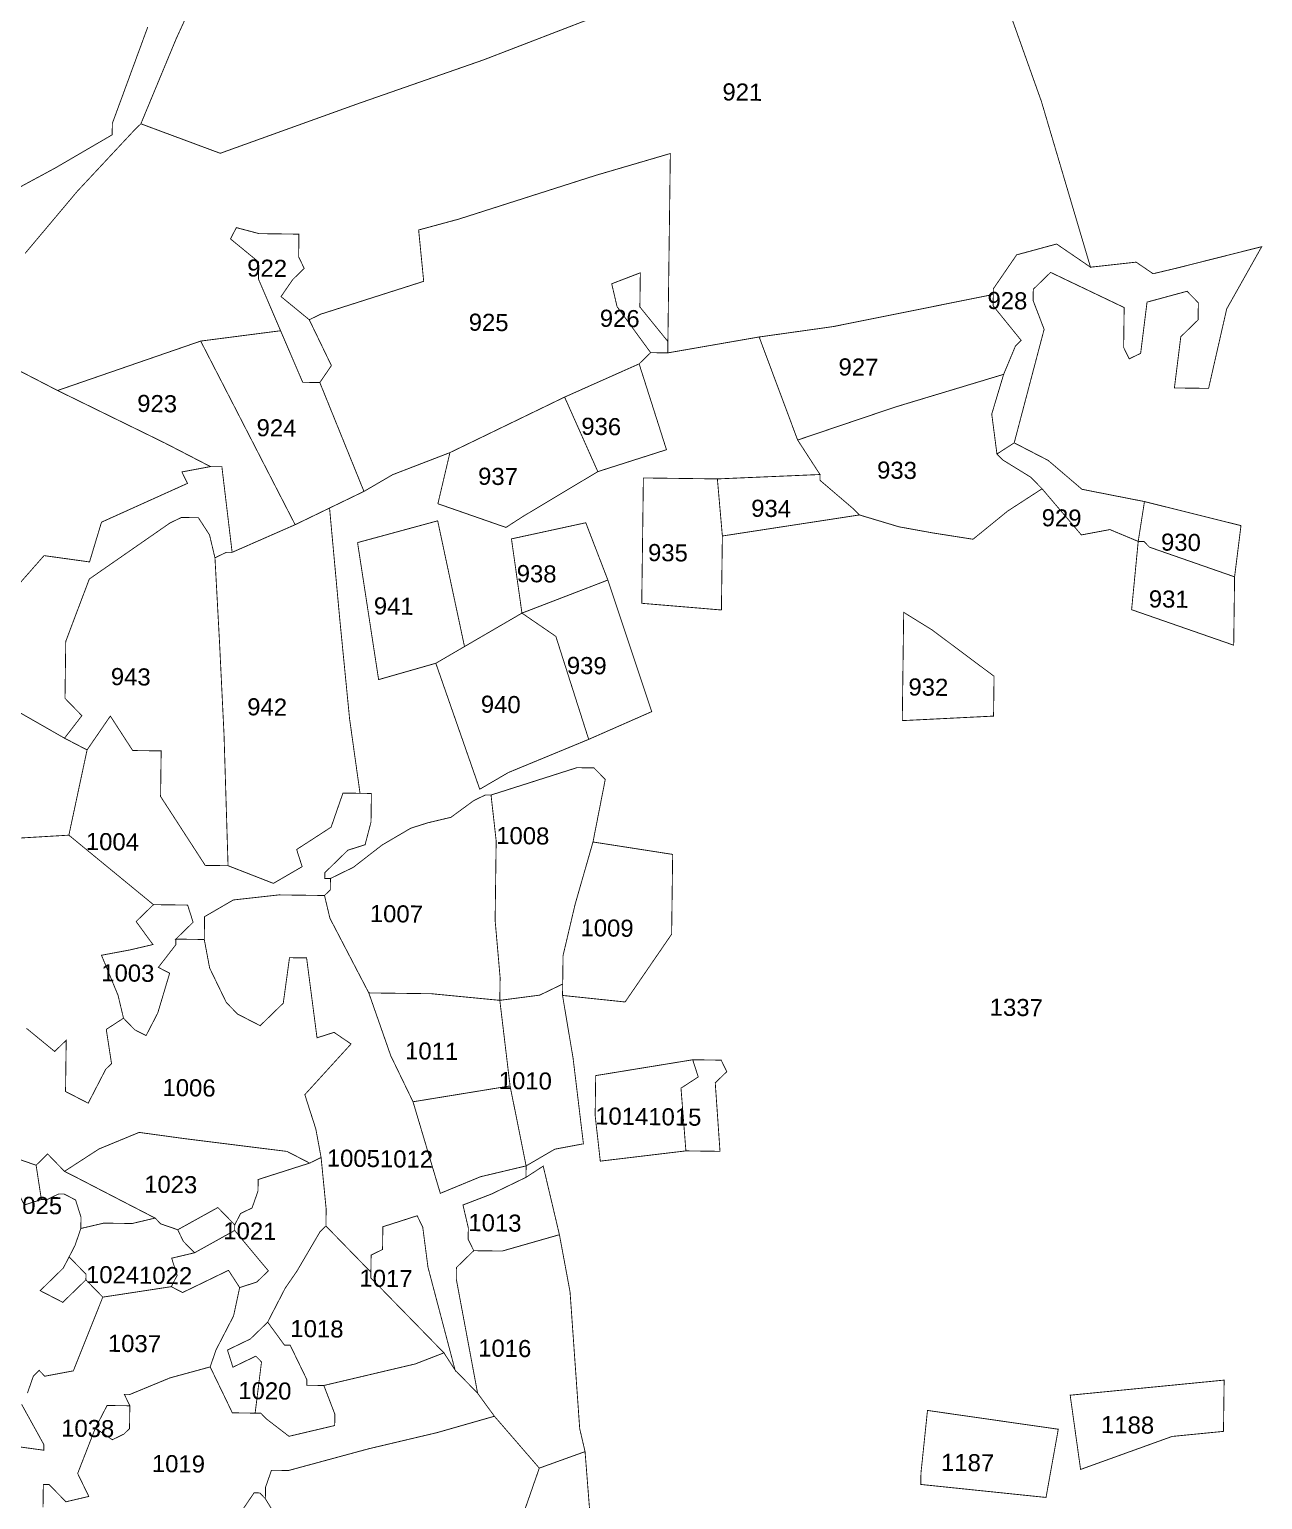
# Model space of a CAD drawing. Header units: metres. Extents: x 259177 to 277314, y 2171367 to 2185445.
# Drawn here: x 269027 to 269885, y 2173847 to 2174870 of the extents above; entities that cross this region are included whole.
import ezdxf

# ---------------------------------------------------------------- set-up
doc = ezdxf.new("R2010")
doc.units = ezdxf.units.M
doc.header["$MEASUREMENT"] = 0
doc.layers.add('SURVEY NO.', color=7, linetype='Continuous')
doc.layers.add('SURVEY PLOT BOUNDARY', color=35, linetype='Continuous')
doc.styles.add('PDF Arial', font='arial.ttf')

# ---------------------------------------------------------------- blocks, each defined once
blk = doc.blocks.new('FEWEWFEWQT')
at = {"layer": 'SURVEY PLOT BOUNDARY', "lineweight": 18, "const_width": 0.001}
for points in [[(282141.1501, 2174205.5827), (282141.1367, 2174205.7294), (282141.1301, 2174205.7561), (282141.1167, 2174205.9161), (282141.1034, 2174205.9828), (282141.0834, 2174206.0628), (282141.0634, 2174206.0494), (282141.0634, 2174206.0628), (282141.0967, 2174206.0828), (282141.1301, 2174206.0895), (282141.1167, 2174206.1895), (282141.1034, 2174206.2628), (282141.1767, 2174206.2561), (282141.2301, 2174206.3361), (282141.2301, 2174206.4295), (282141.1367, 2174206.4428), (282141.1501, 2174206.5162), (282141.1367, 2174206.5295), (282141.1167, 2174206.5295), (282141.0567, 2174206.5095), (282141.0167, 2174206.4962), (282141.0101, 2174206.4962), (282140.9967, 2174206.4895), (282140.9701, 2174206.4695), (282140.9434, 2174206.4628), (282140.9234, 2174206.4562), (282140.8901, 2174206.4361), (282140.8567, 2174206.4095), (282140.8301, 2174206.3961), (282140.8234, 2174206.3961), (282140.8234, 2174206.4028), (282140.8501, 2174206.4295), (282140.8701, 2174206.4361), (282140.8767, 2174206.4628), (282140.8767, 2174206.4962), (282140.8634, 2174206.4962), (282140.8501, 2174206.5828), (282140.8367, 2174206.7028), (282140.8234, 2174206.8295), (282140.8634, 2174206.8495), (282140.8967, 2174206.8695), (282140.9634, 2174206.8962), (282140.9501, 2174206.8362), (282141.0301, 2174206.8095), (282141.0501, 2174206.8228), (282141.1367, 2174206.8762), (282141.2167, 2174206.9029), (282141.1834, 2174207.0029), (282141.1967, 2174207.0162), (282141.2101, 2174207.0162), (282141.2167, 2174207.0162), (282141.3234, 2174207.0362), (282141.37, 2174206.9162), (282141.3967, 2174206.8762), (282141.2767, 2174206.8695), (282141.1901, 2174206.8695), (282141.1901, 2174206.7228), (282141.2834, 2174206.7162), (282141.2834, 2174206.8028), (282141.4434, 2174206.8295), (282141.49, 2174206.8162), (282141.53, 2174206.8095), (282141.5767, 2174206.8028), (282141.6167, 2174206.8362), (282141.6567, 2174206.8629), (282141.7034, 2174206.8095), (282141.7367, 2174206.8162), (282141.77, 2174206.8028), (282141.7633, 2174206.7228), (282141.8833, 2174206.6828), (282141.8833, 2174206.7628), (282141.89, 2174206.8228), (282141.7767, 2174206.8495), (282141.7034, 2174206.8629), (282141.6634, 2174206.8962), (282141.6234, 2174206.9162), (282141.6567, 2174207.0495), (282141.6434, 2174207.0829), (282141.6434, 2174207.0962), (282141.6634, 2174207.1162), (282141.75, 2174207.0762), (282141.75, 2174207.0495), (282141.75, 2174207.0295), (282141.7567, 2174207.0162), (282141.77, 2174207.0229), (282141.7767, 2174207.0829), (282141.8233, 2174207.0962), (282141.8367, 2174207.0829), (282141.8367, 2174207.0629), (282141.8167, 2174207.0429), (282141.81, 2174206.9829), (282141.85, 2174206.9829), (282141.87, 2174207.0762), (282141.91, 2174207.1495), (282141.81, 2174207.1229), (282141.7833, 2174207.1162), (282141.7633, 2174207.1295), (282141.71, 2174207.1229), (282141.65, 2174207.3162), (282141.5634, 2174207.5496)], [(282140.6634, 2174207.4362), (282140.6368, 2174207.3762), (282140.5968, 2174207.2762), (282140.5901, 2174207.2696), (282140.5234, 2174207.1962), (282140.4634, 2174207.1229)], [(282140.4368, 2174207.1895), (282140.4968, 2174207.2229), (282140.5634, 2174207.2629), (282140.5634, 2174207.2762), (282140.6034, 2174207.3896)], [(282140.6034, 2174207.3896), (282140.5634, 2174207.2762), (282140.5634, 2174207.2629), (282140.4968, 2174207.2229), (282140.4368, 2174207.1895), (282140.3834, 2174207.2029), (282140.3035, 2174207.3296), (282140.3501, 2174207.5429)], [(282140.4634, 2174207.1229), (282140.5234, 2174207.1962), (282140.5901, 2174207.2696), (282140.5968, 2174207.2762), (282140.6901, 2174207.2429), (282140.8501, 2174207.3029), (282140.9967, 2174207.3562), (282141.1301, 2174207.4096)], [(282141.5634, 2174207.5496), (282141.65, 2174207.3162), (282141.71, 2174207.1229), (282141.67, 2174207.1495), (282141.6234, 2174207.1362), (282141.5967, 2174207.0962), (282141.5967, 2174207.0895), (282141.41, 2174207.0495), (282141.3234, 2174207.0362), (282141.2167, 2174207.0162), (282141.2167, 2174207.0295), (282141.2167, 2174207.2495), (282141.1301, 2174207.2229), (282140.9701, 2174207.1695), (282140.9234, 2174207.1562), (282140.9301, 2174207.0962), (282140.8101, 2174207.0562), (282140.7968, 2174207.0495), (282140.7634, 2174207.0762), (282140.7768, 2174207.0962), (282140.7901, 2174207.1095), (282140.7834, 2174207.1229), (282140.7834, 2174207.1495), (282140.7368, 2174207.1495), (282140.7101, 2174207.1562), (282140.7034, 2174207.1429), (282140.7368, 2174207.1162), (282140.7368, 2174207.0962), (282140.7634, 2174207.0362), (282140.6701, 2174207.0229), (282140.5034, 2174206.9629), (282140.3968, 2174207.0162)], [(282140.4501, 2174206.7228), (282140.4901, 2174206.7695), (282140.5434, 2174206.7628), (282140.5568, 2174206.8095), (282140.6568, 2174206.8562), (282140.6501, 2174206.8695), (282140.6834, 2174206.8762), (282140.6968, 2174206.8762), (282140.7101, 2174206.7762), (282140.7034, 2174206.7762), (282140.6901, 2174206.7695), (282140.6834, 2174206.7962), (282140.6701, 2174206.8162), (282140.6501, 2174206.8162), (282140.6368, 2174206.8095), (282140.5434, 2174206.7428), (282140.5168, 2174206.6695), (282140.5168, 2174206.6028), (282140.5368, 2174206.5828), (282140.5168, 2174206.5562), (282140.4568, 2174206.5895)], [(282140.4301, 2174206.4361), (282140.5234, 2174206.4428), (282140.6234, 2174206.3628), (282140.6034, 2174206.3428), (282140.6234, 2174206.3161), (282140.5968, 2174206.3095), (282140.5634, 2174206.3028), (282140.5834, 2174206.2561), (282140.5901, 2174206.2295), (282140.5701, 2174206.2161), (282140.5768, 2174206.1761), (282140.5701, 2174206.1695), (282140.5501, 2174206.1295), (282140.5234, 2174206.1428), (282140.5234, 2174206.2028), (282140.5101, 2174206.1895), (282140.4768, 2174206.2161)], [(282140.4768, 2174206.2161), (282140.5101, 2174206.1895), (282140.5234, 2174206.2028), (282140.5234, 2174206.1428), (282140.5501, 2174206.1295), (282140.5701, 2174206.1695), (282140.5768, 2174206.1761), (282140.5701, 2174206.2161), (282140.5901, 2174206.2295), (282140.6034, 2174206.2161), (282140.6168, 2174206.2095), (282140.6301, 2174206.2361), (282140.6434, 2174206.2828), (282140.6301, 2174206.2895), (282140.6501, 2174206.3161), (282140.6501, 2174206.3228), (282140.6834, 2174206.3228), (282140.6901, 2174206.2895), (282140.7101, 2174206.2495), (282140.7234, 2174206.2361), (282140.7501, 2174206.2228), (282140.7768, 2174206.2495), (282140.7834, 2174206.3028), (282140.8034, 2174206.3028), (282140.8168, 2174206.2095), (282140.8367, 2174206.2161), (282140.8567, 2174206.2028), (282140.8034, 2174206.1428), (282140.8168, 2174206.1028), (282140.8234, 2174206.0695), (282140.8101, 2174206.0628), (282140.7834, 2174206.0761), (282140.6634, 2174206.0895), (282140.6101, 2174206.0961), (282140.5634, 2174206.0761), (282140.5234, 2174206.0494), (282140.5034, 2174206.0695), (282140.4901, 2174206.0561), (282140.4701, 2174206.0628)], [(282140.4768, 2174206.0094), (282140.4968, 2174206.0161), (282140.5034, 2174206.0161), (282140.5168, 2174206.0228), (282140.5234, 2174206.0228), (282140.5368, 2174206.0161), (282140.5434, 2174205.9961), (282140.5434, 2174205.9828), (282140.5368, 2174205.9628), (282140.5301, 2174205.9494), (282140.5234, 2174205.9361), (282140.5034, 2174205.9161), (282140.4968, 2174205.9094), (282140.5234, 2174205.8961), (282140.5501, 2174205.9228), (282140.5568, 2174205.9161), (282140.5701, 2174205.9028), (282140.5368, 2174205.8161), (282140.5034, 2174205.8094), (282140.4968, 2174205.8161), (282140.4901, 2174205.8094), (282140.4834, 2174205.7894)], [(282140.4501, 2174205.7294), (282140.5034, 2174205.7228), (282140.5034, 2174205.7294), (282140.4768, 2174205.7761)], [(282140.4834, 2174205.7894), (282140.4901, 2174205.8094), (282140.4968, 2174205.8161), (282140.5034, 2174205.8094), (282140.5368, 2174205.8161), (282140.5701, 2174205.9028), (282140.6501, 2174205.9161), (282140.6634, 2174205.9094), (282140.7168, 2174205.9361), (282140.7301, 2174205.9161), (282140.7234, 2174205.8828), (282140.7034, 2174205.8428), (282140.6968, 2174205.8228), (282140.6501, 2174205.8094), (282140.6034, 2174205.7894), (282140.5968, 2174205.7894), (282140.6034, 2174205.7761), (282140.5768, 2174205.7761), (282140.5634, 2174205.7494), (282140.5434, 2174205.6961), (282140.5568, 2174205.6694), (282140.5301, 2174205.6628), (282140.5101, 2174205.6828), (282140.5034, 2174205.6828), (282140.5034, 2174205.6761), (282140.5034, 2174205.6561)], [(282140.4768, 2174205.7761), (282140.5034, 2174205.7294), (282140.5034, 2174205.7228), (282140.4501, 2174205.7294)], [(282140.5034, 2174205.6561), (282140.5034, 2174205.6761), (282140.5034, 2174205.6828), (282140.5101, 2174205.6828), (282140.5301, 2174205.6628), (282140.5568, 2174205.6694), (282140.5434, 2174205.6961), (282140.5634, 2174205.7494), (282140.5834, 2174205.7361), (282140.5968, 2174205.7428), (282140.6034, 2174205.7494), (282140.6034, 2174205.7761), (282140.5968, 2174205.7894), (282140.6034, 2174205.7894), (282140.6501, 2174205.8094), (282140.6968, 2174205.8228), (282140.7168, 2174205.7828), (282140.7234, 2174205.7694), (282140.7501, 2174205.7694), (282140.7568, 2174205.7694), (282140.7634, 2174205.7628), (282140.7901, 2174205.7428), (282140.8434, 2174205.7561), (282140.8434, 2174205.7694), (282140.8301, 2174205.8028), (282140.9367, 2174205.8294), (282140.9701, 2174205.8428), (282140.9834, 2174205.8228), (282141.0101, 2174205.7961), (282141.0301, 2174205.7694), (282140.9634, 2174205.7494), (282140.8834, 2174205.7294), (282140.7901, 2174205.7028), (282140.7701, 2174205.7028), (282140.7634, 2174205.6828), (282140.7634, 2174205.6694), (282140.7568, 2174205.6761), (282140.7501, 2174205.6761), (282140.7368, 2174205.6561)]]:
    blk.add_lwpolyline(points, dxfattribs=at)
for points in [[(282140.5968, 2174207.2762), (282140.6368, 2174207.3762), (282140.6634, 2174207.4362), (282140.7034, 2174207.4962), (282140.7234, 2174207.4829), (282140.7634, 2174207.4362), (282140.8301, 2174207.4762), (282140.8567, 2174207.4829), (282140.8567, 2174207.4762), (282140.8834, 2174207.4896), (282140.9901, 2174207.5229), (282141.0434, 2174207.5362), (282141.2234, 2174207.5896), (282141.2234, 2174207.4429), (282141.1301, 2174207.4096), (282140.9967, 2174207.3562), (282140.8501, 2174207.3029), (282140.6901, 2174207.2429)], [(282141.0967, 2174206.9629), (282140.9634, 2174206.8962), (282140.8967, 2174206.8695), (282140.8634, 2174206.8495), (282140.8101, 2174206.9762), (282140.8234, 2174206.9962), (282140.7968, 2174207.0495), (282140.8101, 2174207.0562), (282140.9301, 2174207.0962), (282140.9234, 2174207.1562), (282140.9701, 2174207.1695), (282141.1301, 2174207.2229), (282141.2167, 2174207.2495), (282141.2167, 2174207.0295), (282141.1834, 2174207.0695), (282141.1834, 2174207.1095), (282141.1501, 2174207.0962), (282141.1567, 2174207.0695), (282141.1967, 2174207.0162), (282141.1834, 2174207.0029)], [(282140.8101, 2174206.9762), (282140.7901, 2174206.9762), (282140.7634, 2174207.0362), (282140.7368, 2174207.0962), (282140.7368, 2174207.1162), (282140.7034, 2174207.1429), (282140.7101, 2174207.1562), (282140.7368, 2174207.1495), (282140.7834, 2174207.1495), (282140.7834, 2174207.1229), (282140.7901, 2174207.1095), (282140.7768, 2174207.0962), (282140.7634, 2174207.0762), (282140.7968, 2174207.0495), (282140.8234, 2174206.9962)], [(282141.71, 2174207.1229), (282141.7633, 2174207.1295), (282141.7833, 2174207.1162), (282141.81, 2174207.1229), (282141.91, 2174207.1495), (282141.87, 2174207.0762), (282141.85, 2174206.9829), (282141.81, 2174206.9829), (282141.8167, 2174207.0429), (282141.8367, 2174207.0629), (282141.8367, 2174207.0829), (282141.8233, 2174207.0962), (282141.7767, 2174207.0829), (282141.77, 2174207.0229), (282141.7567, 2174207.0162), (282141.75, 2174207.0295), (282141.75, 2174207.0495), (282141.75, 2174207.0762), (282141.6634, 2174207.1162), (282141.6434, 2174207.0962), (282141.6434, 2174207.0829), (282141.6567, 2174207.0495), (282141.6234, 2174206.9162), (282141.6034, 2174206.9029), (282141.5967, 2174206.9495), (282141.61, 2174206.9962), (282141.6234, 2174207.0295), (282141.63, 2174207.0362), (282141.5967, 2174207.0762), (282141.5967, 2174207.0895), (282141.5967, 2174207.0962), (282141.6234, 2174207.1362), (282141.67, 2174207.1495)], [(282141.2167, 2174207.0295), (282141.2167, 2174207.0162), (282141.2101, 2174207.0162), (282141.1967, 2174207.0162), (282141.1567, 2174207.0695), (282141.1501, 2174207.0962), (282141.1834, 2174207.1095), (282141.1834, 2174207.0695)], [(282141.61, 2174206.9962), (282141.4834, 2174206.9562), (282141.37, 2174206.9162), (282141.3234, 2174207.0362), (282141.41, 2174207.0495), (282141.5967, 2174207.0895), (282141.5967, 2174207.0762), (282141.63, 2174207.0362), (282141.6234, 2174207.0295)], [(282140.8634, 2174206.8495), (282140.8234, 2174206.8295), (282140.7834, 2174206.8095), (282140.6701, 2174207.0229), (282140.7634, 2174207.0362), (282140.7901, 2174206.9762), (282140.8101, 2174206.9762)], [(282140.5034, 2174206.9629), (282140.6301, 2174206.9029), (282140.6834, 2174206.8762), (282140.6501, 2174206.8695), (282140.6568, 2174206.8562), (282140.5568, 2174206.8095), (282140.5434, 2174206.7628), (282140.4901, 2174206.7695), (282140.4501, 2174206.7228), (282140.4434, 2174206.7362), (282140.4034, 2174206.7362), (282140.3968, 2174206.7562), (282140.3834, 2174206.8428), (282140.3368, 2174206.8495), (282140.2901, 2174206.8495), (282140.3301, 2174206.9095), (282140.3368, 2174206.9895), (282140.3968, 2174207.0162)], [(282140.7834, 2174206.8095), (282140.7101, 2174206.7762), (282140.6968, 2174206.8762), (282140.6834, 2174206.8762), (282140.6301, 2174206.9029), (282140.5034, 2174206.9629), (282140.6701, 2174207.0229)], [(282141.1367, 2174206.8762), (282141.0967, 2174206.9629), (282141.1834, 2174207.0029), (282141.2167, 2174206.9029)], [(282141.6034, 2174206.9029), (282141.61, 2174206.8962), (282141.6434, 2174206.8762), (282141.6567, 2174206.8629), (282141.6167, 2174206.8362), (282141.5767, 2174206.8028), (282141.53, 2174206.8095), (282141.49, 2174206.8162), (282141.4434, 2174206.8295), (282141.4367, 2174206.8362), (282141.3967, 2174206.8695), (282141.3967, 2174206.8762), (282141.37, 2174206.9162), (282141.4834, 2174206.9562), (282141.61, 2174206.9962), (282141.5967, 2174206.9495)], [(282140.9634, 2174206.8962), (282141.0967, 2174206.9629), (282141.1367, 2174206.8762), (282141.0501, 2174206.8228), (282141.0301, 2174206.8095), (282140.9501, 2174206.8362)], [(282141.6567, 2174206.8629), (282141.6434, 2174206.8762), (282141.61, 2174206.8962), (282141.6034, 2174206.9029), (282141.6234, 2174206.9162), (282141.6634, 2174206.8962), (282141.7034, 2174206.8629), (282141.7767, 2174206.8495), (282141.77, 2174206.8028), (282141.7367, 2174206.8162), (282141.7034, 2174206.8095)], [(282141.3967, 2174206.8762), (282141.3967, 2174206.8695), (282141.4367, 2174206.8362), (282141.4434, 2174206.8295), (282141.2834, 2174206.8028), (282141.2767, 2174206.8695)], [(282141.2834, 2174206.8028), (282141.2834, 2174206.7162), (282141.1901, 2174206.7228), (282141.1901, 2174206.8695), (282141.2767, 2174206.8695)], [(282141.8833, 2174206.7628), (282141.7833, 2174206.7962), (282141.7767, 2174206.8028), (282141.77, 2174206.8028), (282141.7767, 2174206.8495), (282141.89, 2174206.8228)], [(282140.8634, 2174206.4962), (282140.8434, 2174206.4962), (282140.8301, 2174206.4562), (282140.8101, 2174206.4428), (282140.7901, 2174206.4295), (282140.7968, 2174206.4095), (282140.7634, 2174206.3895), (282140.7101, 2174206.4095), (282140.7034, 2174206.5628), (282140.6968, 2174206.6695), (282140.6901, 2174206.7695), (282140.7034, 2174206.7762), (282140.7101, 2174206.7762), (282140.7834, 2174206.8095), (282140.8234, 2174206.8295), (282140.8367, 2174206.7028), (282140.8501, 2174206.5828)], [(282140.6901, 2174206.7695), (282140.6968, 2174206.6695), (282140.7034, 2174206.5628), (282140.7101, 2174206.4095), (282140.6834, 2174206.4095), (282140.6301, 2174206.4895), (282140.6301, 2174206.5428), (282140.5968, 2174206.5428), (282140.5701, 2174206.5828), (282140.5434, 2174206.5428), (282140.5168, 2174206.5562), (282140.5368, 2174206.5828), (282140.5168, 2174206.6028), (282140.5168, 2174206.6695), (282140.5434, 2174206.7428), (282140.6368, 2174206.8095), (282140.6501, 2174206.8162), (282140.6701, 2174206.8162), (282140.6834, 2174206.7962)], [(282140.9834, 2174206.6695), (282140.9501, 2174206.6495), (282140.8834, 2174206.6295), (282140.8567, 2174206.7895), (282140.9501, 2174206.8162)], [(282141.2034, 2174206.5962), (282141.1501, 2174206.7495), (282141.1234, 2174206.8162), (282141.0367, 2174206.7962), (282141.0501, 2174206.7095), (282140.9834, 2174206.6695), (282140.9501, 2174206.8162), (282140.8567, 2174206.7895), (282140.8834, 2174206.6295), (282140.9501, 2174206.6495), (282141.0034, 2174206.5028), (282141.0367, 2174206.5228), (282141.1301, 2174206.5628)], [(282141.1501, 2174206.7495), (282141.0501, 2174206.7095), (282141.0367, 2174206.7962), (282141.1234, 2174206.8162)], [(282141.8833, 2174206.7628), (282141.8833, 2174206.6828), (282141.7633, 2174206.7228), (282141.77, 2174206.8028), (282141.7767, 2174206.8028), (282141.7833, 2174206.7962)], [(282141.0501, 2174206.7095), (282141.1501, 2174206.7495), (282141.2034, 2174206.5962), (282141.1301, 2174206.5628), (282141.0901, 2174206.6828)], [(282140.9501, 2174206.6495), (282140.9834, 2174206.6695), (282141.0501, 2174206.7095), (282141.0901, 2174206.6828), (282141.1301, 2174206.5628), (282141.0367, 2174206.5228), (282141.0034, 2174206.5028)], [(282141.4967, 2174206.7162), (282141.53, 2174206.6962), (282141.6034, 2174206.6428), (282141.6034, 2174206.5962), (282141.4967, 2174206.5895)], [(282141.53, 2174206.6962), (282141.4967, 2174206.7162), (282141.4967, 2174206.5895), (282141.6034, 2174206.5962), (282141.6034, 2174206.6428)], [(282140.5168, 2174206.5562), (282140.5434, 2174206.5428), (282140.5234, 2174206.4428), (282140.4301, 2174206.4361), (282140.4301, 2174206.4161), (282140.4234, 2174206.4028), (282140.3968, 2174206.4095), (282140.3568, 2174206.4228), (282140.3435, 2174206.4228), (282140.3168, 2174206.4228), (282140.3368, 2174206.4762), (282140.3235, 2174206.5028), (282140.3168, 2174206.5162), (282140.3168, 2174206.5362), (282140.3368, 2174206.5162), (282140.3701, 2174206.5295), (282140.3701, 2174206.5362), (282140.3701, 2174206.5495), (282140.3834, 2174206.5828), (282140.4168, 2174206.5828), (282140.4168, 2174206.6095), (282140.4568, 2174206.6162), (282140.4568, 2174206.5895)], [(282140.7101, 2174206.4095), (282140.7634, 2174206.3895), (282140.7968, 2174206.4095), (282140.7901, 2174206.4295), (282140.8101, 2174206.4428), (282140.8301, 2174206.4562), (282140.8434, 2174206.4962), (282140.8634, 2174206.4962), (282140.8767, 2174206.4962), (282140.8767, 2174206.4628), (282140.8701, 2174206.4361), (282140.8501, 2174206.4295), (282140.8234, 2174206.4028), (282140.8234, 2174206.3961), (282140.8301, 2174206.3961), (282140.8301, 2174206.3828), (282140.8234, 2174206.3761), (282140.8168, 2174206.3761), (282140.7701, 2174206.3761), (282140.7168, 2174206.3695), (282140.6834, 2174206.3495), (282140.6834, 2174206.3228), (282140.6501, 2174206.3228), (282140.6701, 2174206.3428), (282140.6634, 2174206.3628), (282140.6234, 2174206.3628), (282140.5234, 2174206.4428), (282140.5434, 2174206.5428), (282140.5701, 2174206.5828), (282140.5968, 2174206.5428), (282140.6301, 2174206.5428), (282140.6301, 2174206.4895), (282140.6834, 2174206.4095)], [(282141.1367, 2174206.4428), (282141.1167, 2174206.3695), (282141.1034, 2174206.3095), (282141.1034, 2174206.2761), (282141.0767, 2174206.2628), (282141.0301, 2174206.2561), (282141.0301, 2174206.2828), (282141.0234, 2174206.3495), (282141.0234, 2174206.4428), (282141.0167, 2174206.4962), (282141.0567, 2174206.5095), (282141.1167, 2174206.5295), (282141.1367, 2174206.5295), (282141.1501, 2174206.5162)], [(282141.0301, 2174206.2561), (282140.9501, 2174206.2628), (282140.8767, 2174206.2628), (282140.8301, 2174206.3495), (282140.8234, 2174206.3761), (282140.8301, 2174206.3828), (282140.8301, 2174206.3961), (282140.8567, 2174206.4095), (282140.8901, 2174206.4361), (282140.9234, 2174206.4562), (282140.9434, 2174206.4628), (282140.9701, 2174206.4695), (282140.9967, 2174206.4895), (282141.0101, 2174206.4962), (282141.0167, 2174206.4962), (282141.0234, 2174206.4428), (282141.0234, 2174206.3495), (282141.0301, 2174206.2828)], [(282141.1034, 2174206.2761), (282141.1034, 2174206.3095), (282141.1167, 2174206.3695), (282141.1367, 2174206.4428), (282141.2301, 2174206.4295), (282141.2301, 2174206.3361), (282141.1767, 2174206.2561), (282141.1034, 2174206.2628)], [(282140.5901, 2174206.2295), (282140.5834, 2174206.2561), (282140.5634, 2174206.3028), (282140.5968, 2174206.3095), (282140.6234, 2174206.3161), (282140.6034, 2174206.3428), (282140.6234, 2174206.3628), (282140.6634, 2174206.3628), (282140.6701, 2174206.3428), (282140.6501, 2174206.3228), (282140.6501, 2174206.3161), (282140.6301, 2174206.2895), (282140.6434, 2174206.2828), (282140.6301, 2174206.2361), (282140.6168, 2174206.2095), (282140.6034, 2174206.2161)], [(282140.8234, 2174206.0695), (282140.8168, 2174206.1028), (282140.8034, 2174206.1428), (282140.8567, 2174206.2028), (282140.8367, 2174206.2161), (282140.8168, 2174206.2095), (282140.8034, 2174206.3028), (282140.7834, 2174206.3028), (282140.7768, 2174206.2495), (282140.7501, 2174206.2228), (282140.7234, 2174206.2361), (282140.7101, 2174206.2495), (282140.6901, 2174206.2895), (282140.6834, 2174206.3228), (282140.6834, 2174206.3495), (282140.7168, 2174206.3695), (282140.7701, 2174206.3761), (282140.8168, 2174206.3761), (282140.8234, 2174206.3761), (282140.8301, 2174206.3495), (282140.8767, 2174206.2628), (282140.9034, 2174206.1895), (282140.9301, 2174206.1361), (282140.9634, 2174206.0294), (282141.0101, 2174206.0494), (282141.0634, 2174206.0628), (282141.0634, 2174206.0494), (282141.0234, 2174206.0294), (282140.9901, 2174206.0161), (282140.9967, 2174205.9894), (282140.9967, 2174205.9761), (282141.0034, 2174205.9628), (282140.9834, 2174205.9428), (282140.9834, 2174205.9294), (282141.0101, 2174205.7961), (282140.9834, 2174205.8228), (282140.9501, 2174205.9428), (282140.9434, 2174205.9894), (282140.9367, 2174206.0028), (282140.8967, 2174205.9894), (282140.8967, 2174205.9628), (282140.8834, 2174205.9561), (282140.8834, 2174205.9361), (282140.8301, 2174205.9894), (282140.8301, 2174206.0094)], [(282141.1034, 2174206.2628), (282141.1167, 2174206.1895), (282141.1301, 2174206.0895), (282141.0967, 2174206.0828), (282141.0634, 2174206.0628), (282141.0434, 2174206.1561), (282141.0301, 2174206.2561), (282141.0767, 2174206.2628), (282141.1034, 2174206.2761)], [(282141.0301, 2174206.2561), (282141.0434, 2174206.1561), (282140.9301, 2174206.1361), (282140.9034, 2174206.1895), (282140.8767, 2174206.2628), (282140.9501, 2174206.2628)], [(282141.2501, 2174206.0828), (282141.1501, 2174206.0695), (282141.1434, 2174206.1228), (282141.1434, 2174206.1695), (282141.2567, 2174206.1895), (282141.2634, 2174206.1695), (282141.2434, 2174206.1561)], [(282141.1434, 2174206.1228), (282141.1501, 2174206.0695), (282141.2501, 2174206.0828), (282141.29, 2174206.0828), (282141.2834, 2174206.1628), (282141.2967, 2174206.1761), (282141.29, 2174206.1895), (282141.2567, 2174206.1895), (282141.1434, 2174206.1695)], [(282141.29, 2174206.0828), (282141.2501, 2174206.0828), (282141.2434, 2174206.1561), (282141.2634, 2174206.1695), (282141.2567, 2174206.1895), (282141.29, 2174206.1895), (282141.2967, 2174206.1761), (282141.2834, 2174206.1628)], [(282141.0634, 2174206.0628), (282141.0101, 2174206.0494), (282140.9634, 2174206.0294), (282140.9301, 2174206.1361), (282141.0434, 2174206.1561)], [(282140.8101, 2174206.0628), (282140.7501, 2174206.0428), (282140.7501, 2174206.0294), (282140.7434, 2174206.0094), (282140.7301, 2174206.0028), (282140.7234, 2174205.9894), (282140.7034, 2174206.0094), (282140.6568, 2174205.9828), (282140.6368, 2174205.9894), (282140.6301, 2174205.9961), (282140.5901, 2174206.0161), (282140.5368, 2174206.0428), (282140.5234, 2174206.0494), (282140.5634, 2174206.0761), (282140.6101, 2174206.0961), (282140.6634, 2174206.0895), (282140.7834, 2174206.0761)], [(282140.5234, 2174206.0494), (282140.5368, 2174206.0428), (282140.5901, 2174206.0161), (282140.6301, 2174205.9961), (282140.6034, 2174205.9894), (282140.5701, 2174205.9894), (282140.5434, 2174205.9828), (282140.5434, 2174205.9961), (282140.5368, 2174206.0161), (282140.5234, 2174206.0228), (282140.5168, 2174206.0228), (282140.5034, 2174206.0161), (282140.4968, 2174206.0161), (282140.4901, 2174206.0561), (282140.5034, 2174206.0695)], [(282140.7634, 2174205.8761), (282140.7568, 2174205.8694), (282140.7434, 2174205.8561), (282140.7168, 2174205.8428), (282140.7234, 2174205.8228), (282140.7501, 2174205.8361), (282140.7568, 2174205.8294), (282140.7501, 2174205.7694), (282140.7234, 2174205.7694), (282140.7168, 2174205.7828), (282140.6968, 2174205.8228), (282140.7034, 2174205.8428), (282140.7234, 2174205.8828), (282140.7301, 2174205.9161), (282140.7501, 2174205.9228), (282140.7634, 2174205.9361), (282140.7234, 2174205.9828), (282140.7234, 2174205.9894), (282140.7301, 2174206.0028), (282140.7434, 2174206.0094), (282140.7501, 2174206.0294), (282140.7501, 2174206.0428), (282140.8101, 2174206.0628), (282140.8234, 2174206.0695), (282140.8301, 2174206.0094), (282140.8301, 2174205.9894), (282140.8234, 2174205.9828), (282140.7968, 2174205.9361), (282140.7834, 2174205.9161)], [(282140.4901, 2174206.0561), (282140.4968, 2174206.0161), (282140.4768, 2174206.0094), (282140.4634, 2174206.0361), (282140.4634, 2174206.0428), (282140.4701, 2174206.0628)], [(282141.0034, 2174205.9628), (282140.9967, 2174205.9761), (282140.9967, 2174205.9894), (282140.9901, 2174206.0161), (282141.0234, 2174206.0294), (282141.0634, 2174206.0494), (282141.0834, 2174206.0628), (282141.1034, 2174205.9828), (282141.0367, 2174205.9628)], [(282140.7234, 2174205.9828), (282140.6768, 2174205.9561), (282140.6634, 2174205.9694), (282140.6568, 2174205.9828), (282140.7034, 2174206.0094), (282140.7234, 2174205.9894)], [(282140.9834, 2174205.8228), (282140.9701, 2174205.8428), (282140.8834, 2174205.9294), (282140.8834, 2174205.9361), (282140.8834, 2174205.9561), (282140.8967, 2174205.9628), (282140.8967, 2174205.9894), (282140.9367, 2174206.0028), (282140.9434, 2174205.9894), (282140.9501, 2174205.9428)], [(282140.6568, 2174205.9828), (282140.6634, 2174205.9694), (282140.6768, 2174205.9561), (282140.6501, 2174205.9494), (282140.6568, 2174205.9294), (282140.6501, 2174205.9161), (282140.5701, 2174205.9028), (282140.5568, 2174205.9161), (282140.5501, 2174205.9228), (282140.5501, 2174205.9294), (282140.5301, 2174205.9494), (282140.5368, 2174205.9628), (282140.5434, 2174205.9828), (282140.5701, 2174205.9894), (282140.6034, 2174205.9894), (282140.6301, 2174205.9961), (282140.6368, 2174205.9894)], [(282140.7301, 2174205.9161), (282140.7168, 2174205.9361), (282140.6634, 2174205.9094), (282140.6501, 2174205.9161), (282140.6568, 2174205.9294), (282140.6501, 2174205.9494), (282140.6768, 2174205.9561), (282140.7234, 2174205.9828), (282140.7634, 2174205.9361), (282140.7501, 2174205.9228)], [(282140.8834, 2174205.9361), (282140.8834, 2174205.9294), (282140.9701, 2174205.8428), (282140.9367, 2174205.8294), (282140.8301, 2174205.8028), (282140.8101, 2174205.8028), (282140.8101, 2174205.8094), (282140.7901, 2174205.8494), (282140.7834, 2174205.8494), (282140.7634, 2174205.8761), (282140.7834, 2174205.9161), (282140.7968, 2174205.9361), (282140.8234, 2174205.9828), (282140.8301, 2174205.9894)], [(282141.0101, 2174205.7961), (282140.9834, 2174205.9294), (282140.9834, 2174205.9428), (282141.0034, 2174205.9628), (282141.0367, 2174205.9628), (282141.1034, 2174205.9828), (282141.1167, 2174205.9161), (282141.1301, 2174205.7561), (282141.1367, 2174205.7294), (282141.0834, 2174205.7094), (282141.0301, 2174205.7694)], [(282140.5501, 2174205.9228), (282140.5234, 2174205.8961), (282140.4968, 2174205.9094), (282140.5034, 2174205.9161), (282140.5234, 2174205.9361), (282140.5301, 2174205.9494), (282140.5501, 2174205.9294)], [(282140.7501, 2174205.7694), (282140.7568, 2174205.8294), (282140.7501, 2174205.8361), (282140.7234, 2174205.8228), (282140.7168, 2174205.8428), (282140.7434, 2174205.8561), (282140.7568, 2174205.8694), (282140.7634, 2174205.8761), (282140.7834, 2174205.8494), (282140.7901, 2174205.8494), (282140.8101, 2174205.8094), (282140.8101, 2174205.8028), (282140.8301, 2174205.8028), (282140.8434, 2174205.7694), (282140.8434, 2174205.7561), (282140.7901, 2174205.7428), (282140.7634, 2174205.7628), (282140.7568, 2174205.7694)], [(282141.7034, 2174205.8028), (282141.8833, 2174205.8228), (282141.8833, 2174205.7628), (282141.8233, 2174205.7561), (282141.7167, 2174205.7161)], [(282141.7034, 2174205.8028), (282141.7167, 2174205.7161), (282141.8233, 2174205.7561), (282141.8833, 2174205.7628), (282141.8833, 2174205.8228)], [(282140.6034, 2174205.7761), (282140.6034, 2174205.7494), (282140.5968, 2174205.7428), (282140.5834, 2174205.7361), (282140.5634, 2174205.7494), (282140.5768, 2174205.7761)], [(282141.53, 2174205.6961), (282141.53, 2174205.7094), (282141.5367, 2174205.7828), (282141.69, 2174205.7628), (282141.6767, 2174205.6828)], [(282141.69, 2174205.7628), (282141.5367, 2174205.7828), (282141.53, 2174205.7094), (282141.53, 2174205.6961), (282141.6767, 2174205.6828)], [(282141.0834, 2174205.7094), (282141.0567, 2174205.6294), (282141.0634, 2174205.6161), (282141.0567, 2174205.5694), (282141.0367, 2174205.5427), (282140.9967, 2174205.5761), (282140.9834, 2174205.5694), (282140.9767, 2174205.5027), (282140.9901, 2174205.4894), (282140.9634, 2174205.4427), (282140.9567, 2174205.4294), (282140.8967, 2174205.4361), (282140.8834, 2174205.4561), (282140.8701, 2174205.4961), (282140.8367, 2174205.5561), (282140.8034, 2174205.6094), (282140.7968, 2174205.6161), (282140.7634, 2174205.6694), (282140.7634, 2174205.6828), (282140.7701, 2174205.7028), (282140.7901, 2174205.7028), (282140.8834, 2174205.7294), (282140.9634, 2174205.7494), (282141.0301, 2174205.7694)], [(282141.0501, 2174205.4361), (282140.9634, 2174205.4427), (282140.9901, 2174205.4894), (282140.9767, 2174205.5027), (282140.9834, 2174205.5694), (282140.9967, 2174205.5761), (282141.0367, 2174205.5427), (282141.0567, 2174205.5694), (282141.0634, 2174205.6161), (282141.0567, 2174205.6294), (282141.0834, 2174205.7094), (282141.1367, 2174205.7294), (282141.1501, 2174205.5827), (282141.0967, 2174205.5694), (282141.0434, 2174205.5094)], [(282140.7634, 2174205.6694), (282140.7968, 2174205.6161), (282140.8034, 2174205.6094), (282140.7701, 2174205.5761), (282140.7501, 2174205.6161), (282140.7368, 2174205.6427), (282140.7368, 2174205.6561), (282140.7501, 2174205.6761), (282140.7568, 2174205.6761)]]:
    blk.add_lwpolyline(points, close=True, dxfattribs=at)
at = {"layer": 'SURVEY NO.', "char_height": 0.02, "attachment_point": 7, "style": 'PDF Arial'}
for s, insert in [('921', (282141.2767, 2174207.3122)), ('922', (282140.7234, 2174207.0989)), ('928', (282141.59, 2174207.0722)), ('926', (282141.1367, 2174207.0455)), ('925', (282140.9834, 2174207.0389)), ('927', (282141.4167, 2174206.9922)), ('923', (282140.5968, 2174206.9388)), ('924', (282140.7368, 2174206.9122)), ('936', (282141.1167, 2174206.9188)), ('937', (282140.9967, 2174206.8588)), ('933', (282141.4634, 2174206.8721)), ('934', (282141.3167, 2174206.8255)), ('929', (282141.6567, 2174206.8188)), ('930', (282141.7967, 2174206.7921)), ('935', (282141.1967, 2174206.7721)), ('938', (282141.0434, 2174206.7455)), ('931', (282141.7833, 2174206.7255)), ('941', (282140.8767, 2174206.7055)), ('939', (282141.1034, 2174206.6388)), ('943', (282140.5701, 2174206.6188)), ('932', (282141.5034, 2174206.6188)), ('942', (282140.7301, 2174206.5855)), ('940', (282141.0034, 2174206.5921)), ('1008', (282141.0234, 2174206.4388)), ('1004', (282140.5434, 2174206.4255)), ('1007', (282140.8767, 2174206.3455)), ('1009', (282141.1234, 2174206.3321)), ('1003', (282140.5634, 2174206.2721)), ('1337', (282141.6034, 2174206.2454)), ('1011', (282140.9201, 2174206.1854)), ('1010', (282141.0301, 2174206.1521)), ('1006', (282140.6368, 2174206.1388)), ('10141015', (282141.1434, 2174206.1121)), ('10051012', (282140.8301, 2174206.0588)), ('1023', (282140.6168, 2174206.0254)), ('10261025', (282140.3968, 2174205.9988)), ('1013', (282140.9967, 2174205.9854)), ('1021', (282140.7101, 2174205.9721)), ('10241022', (282140.5501, 2174205.9188)), ('1017', (282140.8701, 2174205.9188)), ('1018', (282140.7901, 2174205.8588)), ('1037', (282140.5768, 2174205.8387)), ('1016', (282141.0101, 2174205.8388)), ('1020', (282140.7301, 2174205.7854)), ('1188', (282141.74, 2174205.7587)), ('1038', (282140.5234, 2174205.7387)), ('1187', (282141.5534, 2174205.7121)), ('1019', (282140.6301, 2174205.6987))]:
    blk.add_mtext(s, dxfattribs=dict(at, insert=insert))

msp = doc.modelspace()

# ---------------------------------------------------------------- block references
at = {"xscale": 594.7216958835667, "yscale": 594.7216958835667, "zscale": 594.7216958835667, "rotation": 359.254356221976}
msp.add_blockref('FEWEWFEWQT', (-184338996.6, -1288580324.6), dxfattribs=at)

doc.saveas('drawing.dxf')
